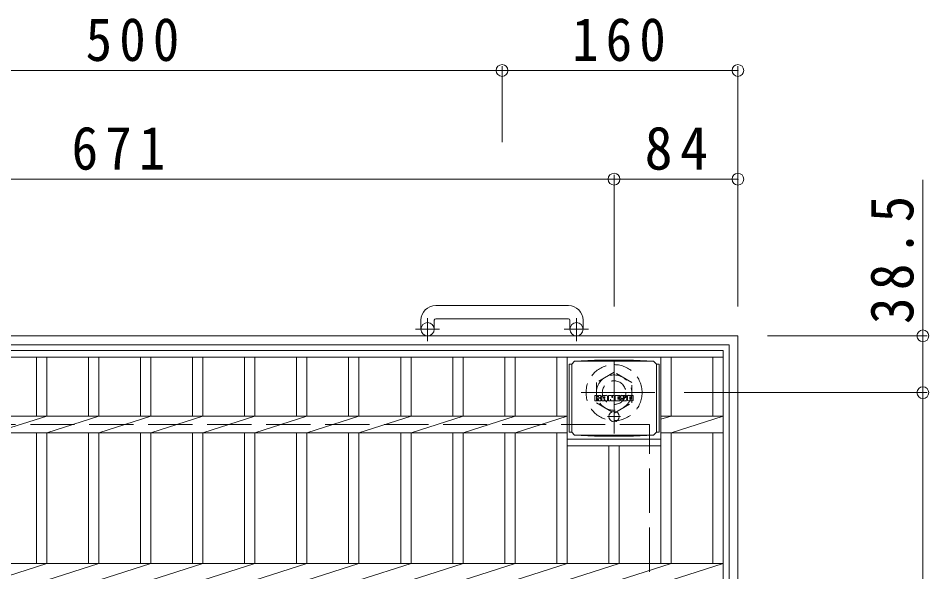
# Model space of a CAD drawing. Units: millimetres at full size, sheet at 1:10. Extents: x -2312 to 2340, y -1941 to 1772.
# Drawn here: x -1006 to -388, y 1396 to 1772 of the extents above; entities that cross this region are included whole.
import ezdxf

# ---------------------------------------------------------------- set-up
doc = ezdxf.new("R2010")
doc.units = ezdxf.units.MM
doc.header["$LTSCALE"] = 10
doc.header["$PDMODE"] = 32
doc.header["$PDSIZE"] = 8
for name, pattern in [('CHAIN1', [8, 5, -1, 1, -1]), ('DASHED1', [1.8, 1.2, -0.6]), ('DASHED3', [4, 3, -1])]:
    doc.linetypes.add(name, pattern=pattern)
for name, color, linetype, lineweight in [('C-1', 2, 'Continuous', 9), ('C-2', 3, 'Continuous', 9), ('C-4', 7, 'Continuous', 9), ('C-9', 2, 'Continuous', 9), ('C-F', 7, 'Continuous', 9)]:
    doc.layers.add(name, color=color, linetype=linetype, lineweight=lineweight)
doc.styles.add('ＭＳ ゴシック', font='')
doc.styles.get('ＭＳ ゴシック').set_extended_font_data('MS Gothic')

msp = doc.modelspace()

# ---------------------------------------------------------------- linework, layer by layer
at = {"layer": 'C-1'}
for p, q in [((-632.58, 1576.82), (-722.58, 1576.82)), ((-732.58, 1566.82), (-732.58, 1560.72)), ((-723.58, 1566.82), (-723.58, 1560.72)), ((-722.58, 1567.82), (-632.58, 1567.82)), ((-631.58, 1566.82), (-631.58, 1560.72)), ((-622.58, 1566.82), (-622.58, 1560.72)), ((-1337.58, 1556.22), (-517.58, 1556.22)), ((-517.58, 736.22), (-517.58, 1556.22)), ((-1331.58, 1550.22), (-523.58, 1550.22)), ((-523.58, 1550.22), (-523.58, 742.22))]:
    msp.add_line(p, q, dxfattribs=at)
at = {"layer": 'C-1', "linetype": 'CHAIN1'}
for p, q in [((-728.08, 1552.61), (-728.08, 1568.21)), ((-627.08, 1552.61), (-627.08, 1568.21)), ((-719.92, 1560.72), (-736.33, 1560.72)), ((-618.92, 1560.72), (-635.33, 1560.72)), ((-601.58, 1490.08), (-601.58, 1545.35)), ((-573.95, 1517.72), (-629.22, 1517.72))]:
    msp.add_line(p, q, dxfattribs=at)
at = {"layer": 'C-1', "linetype": 'DASHED3'}
for p in [(-1277.58, 1496.22), (-577.58, 796.22)]:
    msp.add_line(p, (-577.58, 1496.22), dxfattribs=at)
at = {"layer": 'C-1', "linetype": 'DASHED1'}
msp.add_lwpolyline([(-613.58, 1524.65), (-613.58, 1510.79), (-601.58, 1503.86), (-589.58, 1510.79), (-589.58, 1524.65), (-601.58, 1531.57)], close=True, dxfattribs=at)
at = {"layer": 'C-1'}
for centre in [(-728.08, 1560.72), (-627.08, 1560.72)]:
    msp.add_circle(centre, 4.5, dxfattribs=at)
at = {"layer": 'C-1', "linetype": 'DASHED1'}
for radius in [19, 12, 8]:
    msp.add_circle((-601.58, 1517.72), radius, dxfattribs=at)
at = {"layer": 'C-1'}
for centre, radius, start, end in [((-722.58, 1566.82), 10, 90, 180), ((-632.58, 1566.82), 10, 0, 90), ((-722.58, 1566.82), 1, 90, 180), ((-632.58, 1566.82), 1, 0, 90)]:
    msp.add_arc(centre, radius, start, end, dxfattribs=at)
at = {"layer": 'C-2'}
for p, q in [((-1327.58, 1546.22), (-527.58, 1546.22)), ((-527.58, 746.22), (-527.58, 1546.22)), ((-1327.58, 1541.72), (-527.58, 1541.72)), ((-993.48, 1501.87), (-993.48, 1541.72)), ((-986.48, 1501.87), (-986.48, 1541.72)), ((-958.18, 1501.87), (-958.18, 1541.72)), ((-951.18, 1501.87), (-951.18, 1541.72)), ((-922.88, 1501.87), (-922.88, 1541.72)), ((-915.88, 1501.87), (-915.88, 1541.72)), ((-887.58, 1501.87), (-887.58, 1541.72)), ((-880.58, 1501.87), (-880.58, 1541.72)), ((-852.28, 1501.87), (-852.28, 1541.72)), ((-845.28, 1501.87), (-845.28, 1541.72)), ((-816.98, 1501.87), (-816.98, 1541.72)), ((-809.98, 1501.87), (-809.98, 1541.72)), ((-781.68, 1501.87), (-781.68, 1541.72)), ((-774.68, 1501.87), (-774.68, 1541.72)), ((-746.28, 1501.87), (-746.28, 1541.72)), ((-739.28, 1501.87), (-739.28, 1541.72)), ((-710.98, 1501.87), (-710.98, 1541.72)), ((-703.98, 1501.87), (-703.98, 1541.72)), ((-675.68, 1501.87), (-675.68, 1541.72)), ((-668.68, 1501.87), (-668.68, 1541.72)), ((-640.38, 1501.87), (-640.38, 1541.72)), ((-633.38, 1401.87), (-633.38, 1541.72)), ((-569.78, 1401.87), (-569.78, 1541.72)), ((-562.78, 1501.87), (-562.78, 1541.72)), ((-534.58, 1501.87), (-534.58, 1541.72)), ((-1240.78, 1501.87), (-633.38, 1501.87)), ((-1021.79, 1490.57), (-986.48, 1501.87)), ((-986.48, 1490.57), (-951.18, 1501.87)), ((-951.18, 1490.57), (-915.88, 1501.87)), ((-915.88, 1490.57), (-880.58, 1501.87)), ((-880.59, 1490.57), (-845.29, 1501.87)), ((-845.29, 1490.57), (-809.99, 1501.87)), ((-809.99, 1490.57), (-774.69, 1501.87)), ((-774.69, 1490.57), (-739.28, 1501.87)), ((-739.29, 1490.57), (-703.98, 1501.87)), ((-703.99, 1490.57), (-668.68, 1501.87)), ((-668.69, 1490.57), (-633.38, 1501.87)), ((-569.78, 1499.63), (-562.78, 1501.87)), ((-569.78, 1501.87), (-527.58, 1501.87)), ((-562.79, 1490.57), (-527.58, 1501.87)), ((-1240.78, 1490.57), (-633.38, 1490.57)), ((-993.48, 1401.87), (-993.48, 1490.57)), ((-986.48, 1401.87), (-986.48, 1490.57)), ((-958.18, 1401.87), (-958.18, 1490.57)), ((-951.18, 1401.87), (-951.18, 1490.57)), ((-922.88, 1401.87), (-922.88, 1490.57)), ((-915.88, 1401.87), (-915.88, 1490.57)), ((-887.58, 1401.87), (-887.58, 1490.57)), ((-880.58, 1401.87), (-880.58, 1490.57)), ((-852.28, 1401.87), (-852.28, 1490.57)), ((-845.28, 1401.87), (-845.28, 1490.57)), ((-816.98, 1401.87), (-816.98, 1490.57)), ((-809.98, 1401.87), (-809.98, 1490.57)), ((-781.68, 1401.87), (-781.68, 1490.57)), ((-774.68, 1401.87), (-774.68, 1490.57)), ((-746.28, 1401.87), (-746.28, 1490.57)), ((-739.28, 1401.87), (-739.28, 1490.57)), ((-710.98, 1401.87), (-710.98, 1490.57)), ((-703.98, 1401.87), (-703.98, 1490.57)), ((-675.68, 1401.87), (-675.68, 1490.57)), ((-668.68, 1401.87), (-668.68, 1490.57)), ((-640.38, 1401.87), (-640.38, 1490.57)), ((-569.78, 1490.57), (-527.58, 1490.57)), ((-562.78, 1401.87), (-562.78, 1490.57)), ((-534.58, 1401.87), (-534.58, 1490.57)), ((-633.38, 1486.22), (-569.78, 1486.22)), ((-633.39, 1480.57), (-633.38, 1480.57)), ((-633.38, 1481.72), (-569.78, 1481.72)), ((-605.08, 1401.87), (-605.08, 1481.72)), ((-598.08, 1401.87), (-598.08, 1481.72)), ((-1327.58, 1401.87), (-527.58, 1401.87)), ((-1021.79, 1390.57), (-986.48, 1401.87)), ((-986.48, 1390.57), (-951.18, 1401.87)), ((-951.18, 1390.57), (-915.88, 1401.87)), ((-915.88, 1390.57), (-880.58, 1401.87)), ((-880.59, 1390.57), (-845.29, 1401.87)), ((-845.29, 1390.57), (-809.99, 1401.87)), ((-809.99, 1390.57), (-774.69, 1401.87)), ((-774.69, 1390.57), (-739.28, 1401.87)), ((-739.29, 1390.57), (-703.98, 1401.87)), ((-703.99, 1390.57), (-668.68, 1401.87)), ((-668.69, 1390.57), (-633.38, 1401.87)), ((-633.39, 1390.57), (-598.08, 1401.87)), ((-598.08, 1390.57), (-562.78, 1401.87)), ((-562.79, 1390.57), (-527.58, 1401.87))]:
    msp.add_line(p, q, dxfattribs=at)
at = {"layer": 'C-4'}
for p, q in [((-1177.58, 1736.24), (-677.58, 1736.24)), ((-677.58, 1739.24), (-677.58, 1687.53)), ((-677.58, 1736.24), (-517.58, 1736.24)), ((-517.58, 1739.24), (-517.58, 1576.22)), ((-1272.58, 1662.52), (-601.58, 1662.52)), ((-601.58, 1665.52), (-601.58, 1576.22)), ((-601.58, 1662.52), (-517.58, 1662.52)), ((-392.08, 1662.04), (-392.08, 1517.72)), ((-389.08, 1556.22), (-497.58, 1556.22)), ((-389.08, 1517.72), (-553.95, 1517.72)), ((-392.08, 1517.72), (-392.08, 774.72))]:
    msp.add_line(p, q, dxfattribs=at)
for p in [(-677.58, 1736.24), (-517.58, 1736.24), (-601.58, 1662.52), (-517.58, 1662.52), (-392.08, 1556.22), (-392.08, 1517.72)]:
    msp.add_point(p, dxfattribs=at)
at = {"layer": 'C-9'}
for p, q in [((-630.33, 1536.99), (-628.33, 1538.99)), ((-628.33, 1538.99), (-614.87, 1539.67)), ((-628.33, 1538.99), (-574.83, 1538.99)), ((-588.3, 1539.67), (-614.87, 1539.67)), ((-574.83, 1538.99), (-588.3, 1539.67)), ((-572.83, 1536.99), (-574.83, 1538.99)), ((-630.33, 1536.95), (-632.14, 1536.95)), ((-632.14, 1536.95), (-632.14, 1491.03)), ((-630.33, 1490.99), (-630.33, 1536.99)), ((-572.83, 1490.99), (-572.83, 1536.99)), ((-572.83, 1536.95), (-571.03, 1536.95)), ((-571.03, 1536.95), (-571.03, 1491.03)), ((-630.33, 1491.03), (-632.14, 1491.03)), ((-630.33, 1490.99), (-628.33, 1488.99)), ((-628.33, 1488.99), (-614.87, 1488.31)), ((-628.33, 1488.99), (-574.83, 1488.99)), ((-574.83, 1488.99), (-588.3, 1488.31)), ((-572.83, 1490.99), (-574.83, 1488.99)), ((-572.83, 1491.03), (-571.03, 1491.03)), ((-588.3, 1488.31), (-614.87, 1488.31))]:
    msp.add_line(p, q, dxfattribs=at)
at = {"layer": 'C-9', "linetype": 'CHAIN1'}
for p, q in [((-597.23, 1501.49), (-605.94, 1501.49)), ((-601.58, 1505.18), (-601.58, 1497.8))]:
    msp.add_line(p, q, dxfattribs=at)
at = {"layer": 'C-9'}
msp.add_circle((-601.58, 1501.49), 3.5, dxfattribs=at)
at = {"layer": 'C-F'}
for p, q in [((-614.6, 1512.39), (-614.6, 1515.74)), ((-612.91, 1515.9), (-614.44, 1515.9)), ((-612.76, 1515.74), (-612.76, 1514.82)), ((-612.76, 1512.39), (-612.76, 1513.47)), ((-612.26, 1512.39), (-612.26, 1513.47)), ((-612.25, 1515.74), (-612.25, 1514.82)), ((-610.75, 1515.9), (-612.1, 1515.9)), ((-610.59, 1515.74), (-610.59, 1514.96)), ((-609.93, 1512.39), (-609.93, 1515.38)), ((-606.61, 1515.9), (-609.4, 1515.9)), ((-608.26, 1514.11), (-608.26, 1514.65)), ((-607.8, 1514.05), (-608.21, 1514.05)), ((-607.75, 1514.11), (-607.75, 1514.65)), ((-606.09, 1512.39), (-606.09, 1515.38)), ((-605.41, 1515.74), (-605.41, 1512.39)), ((-605.26, 1515.9), (-603.55, 1515.9)), ((-603.4, 1515.79), (-602.92, 1514.3)), ((-602.76, 1515.74), (-602.76, 1514.32)), ((-602.61, 1515.9), (-601.59, 1515.9)), ((-601.43, 1515.74), (-601.43, 1512.39)), ((-600.92, 1512.39), (-600.92, 1515.74)), ((-600.76, 1515.9), (-597.74, 1515.9)), ((-597.74, 1514.91), (-598.86, 1514.91)), ((-597.74, 1514.47), (-598.86, 1514.47)), ((-597.74, 1513.66), (-598.86, 1513.66)), ((-597.58, 1515.07), (-597.58, 1515.74)), ((-597.58, 1513.82), (-597.58, 1514.31)), ((-593.6, 1515.9), (-596.65, 1515.9)), ((-595.07, 1513.73), (-596.65, 1513.73)), ((-595.42, 1514.56), (-595.42, 1514.97)), ((-595.26, 1514.4), (-593.5, 1514.4)), ((-594.91, 1513.57), (-594.91, 1513.13)), ((-594.9, 1514.88), (-594.9, 1514.97)), ((-594.75, 1514.72), (-593.08, 1514.72)), ((-593.08, 1515.38), (-593.08, 1514.72)), ((-592.57, 1512.76), (-592.57, 1515.38)), ((-589.1, 1515.9), (-592.04, 1515.9)), ((-590.89, 1513.55), (-590.89, 1514.58)), ((-590.25, 1513.55), (-590.25, 1514.58)), ((-588.57, 1515.38), (-588.57, 1512.76)), ((-614.44, 1512.23), (-612.91, 1512.23)), ((-612.1, 1512.23), (-610.75, 1512.23)), ((-610.59, 1512.39), (-610.59, 1513.32)), ((-608.42, 1512.23), (-609.77, 1512.23)), ((-608.26, 1512.39), (-608.26, 1512.81)), ((-607.75, 1512.39), (-607.75, 1512.81)), ((-607.59, 1512.23), (-606.24, 1512.23)), ((-604.25, 1512.23), (-605.26, 1512.23)), ((-604.1, 1512.39), (-604.1, 1513.3)), ((-603.61, 1512.35), (-603.9, 1513.33)), ((-601.59, 1512.23), (-603.46, 1512.23)), ((-600.76, 1512.23), (-597.75, 1512.23)), ((-597.75, 1513.24), (-598.86, 1513.24)), ((-597.6, 1512.39), (-597.6, 1513.08)), ((-597.08, 1513.24), (-597.08, 1512.76)), ((-596.92, 1513.4), (-595.57, 1513.4)), ((-593.5, 1512.23), (-596.56, 1512.23)), ((-595.41, 1513.24), (-595.41, 1513.13)), ((-589.1, 1512.23), (-592.04, 1512.23))]:
    msp.add_line(p, q, dxfattribs=at)
for centre, radius, start, end in [((-614.44, 1515.74), 0.157, 90, 180), ((-612.91, 1515.74), 0.157, 0, 90), ((-612.51, 1513.47), 0.249, 0, 180), ((-612.5, 1514.82), 0.251, 180, 0), ((-612.1, 1515.74), 0.157, 90, 180), ((-611.67, 1514.15), 0.088, 97.33171, 266.57183), ((-611.97, 1516.48), 2.27, 277.33171, 299.42073), ((-611.77, 1512.42), 1.64, 53.71985, 86.57183), ((-611.12, 1514.96), 0.524, 299.42073, 0), ((-611.11, 1513.32), 0.524, 0, 53.71985), ((-610.75, 1515.74), 0.157, 0, 90), ((-609.4, 1515.38), 0.524, 90, 180), ((-608.01, 1514.65), 0.255, 0, 180), ((-608.21, 1514.11), 0.052, 180, 270), ((-607.8, 1514.11), 0.052, 270, 0), ((-606.61, 1515.38), 0.524, 0, 90), ((-605.26, 1515.74), 0.157, 90, 180), ((-603.55, 1515.74), 0.157, 17.75635, 90), ((-602.85, 1514.32), 0.083, 197.75635, 0), ((-602.61, 1515.74), 0.157, 90, 180), ((-601.59, 1515.74), 0.157, 0, 90), ((-600.76, 1515.74), 0.157, 90, 180), ((-598.86, 1514.69), 0.22, 90, 270), ((-598.86, 1513.45), 0.214, 90, 270), ((-597.74, 1515.74), 0.157, 0, 90), ((-597.74, 1515.07), 0.157, 270, 0), ((-597.74, 1514.31), 0.157, 0, 90), ((-597.74, 1513.82), 0.157, 270, 0), ((-594.7, 1514.82), 2.38, 157.10112, 202.89888), ((-596.65, 1515.64), 0.262, 90, 157.10112), ((-596.65, 1513.99), 0.262, 202.89888, 270), ((-595.16, 1514.97), 0.259, 0, 180), ((-595.26, 1514.56), 0.157, 180, 270), ((-595.07, 1513.57), 0.157, 0, 90), ((-594.75, 1514.88), 0.157, 180, 270), ((-593.6, 1515.38), 0.524, 0, 90), ((-593.5, 1514.14), 0.262, 22.90802, 90), ((-595.45, 1513.32), 2.37, 337.09198, 22.90802), ((-592.04, 1515.38), 0.524, 90, 180), ((-590.57, 1514.58), 0.321, 0, 180), ((-590.57, 1513.55), 0.321, 180, 0), ((-589.1, 1515.38), 0.524, 0, 90), ((-614.44, 1512.39), 0.157, 180, 270), ((-612.91, 1512.39), 0.157, 270, 0), ((-612.1, 1512.39), 0.157, 180, 270), ((-610.75, 1512.39), 0.157, 270, 0), ((-609.77, 1512.39), 0.157, 180, 270), ((-608.42, 1512.39), 0.157, 270, 0), ((-608.01, 1512.81), 0.255, 0, 180), ((-607.59, 1512.39), 0.157, 180, 270), ((-606.24, 1512.39), 0.157, 270, 0), ((-605.26, 1512.39), 0.157, 180, 270), ((-604.25, 1512.39), 0.157, 270, 0), ((-604, 1513.3), 0.101, 16.48875, 180), ((-603.46, 1512.39), 0.157, 196.48875, 270), ((-601.59, 1512.39), 0.157, 270, 0), ((-600.76, 1512.39), 0.157, 180, 270), ((-597.75, 1513.08), 0.157, 0, 90), ((-597.75, 1512.39), 0.157, 270, 0), ((-596.92, 1513.24), 0.157, 90, 180), ((-596.56, 1512.76), 0.524, 180, 270), ((-595.57, 1513.24), 0.157, 0, 90), ((-595.16, 1513.13), 0.25, 180, 0), ((-593.5, 1512.49), 0.262, 270, 337.09198), ((-592.04, 1512.76), 0.524, 180, 270), ((-589.1, 1512.76), 0.524, 270, 0)]:
    msp.add_arc(centre, radius, start, end, dxfattribs=at)

# ---------------------------------------------------------------- texts
at = {"layer": 'C-4', "color": 2, "char_height": 29.33, "attachment_point": 7, "style": 'ＭＳ ゴシック'}
for s, insert in [('\\T1.27;\\W0.9;500', (-960.08, 1742.24)), ('\\T1.27;\\W0.9;160', (-630.08, 1742.24)), ('\\T1.27;\\W0.9;671', (-969.58, 1668.52)), ('\\T1.27;\\W0.95;84', (-580.83, 1668.52))]:
    msp.add_mtext(s, dxfattribs=dict(at, insert=insert))
at = {"layer": 'C-4', "color": 2, "insert": (-398.08, 1564.29), "char_height": 29.33, "attachment_point": 7, "rotation": 90, "style": 'ＭＳ ゴシック'}
msp.add_mtext('\\T1.28;\\W0.9;38.5', dxfattribs=at)

doc.saveas('drawing.dxf')
